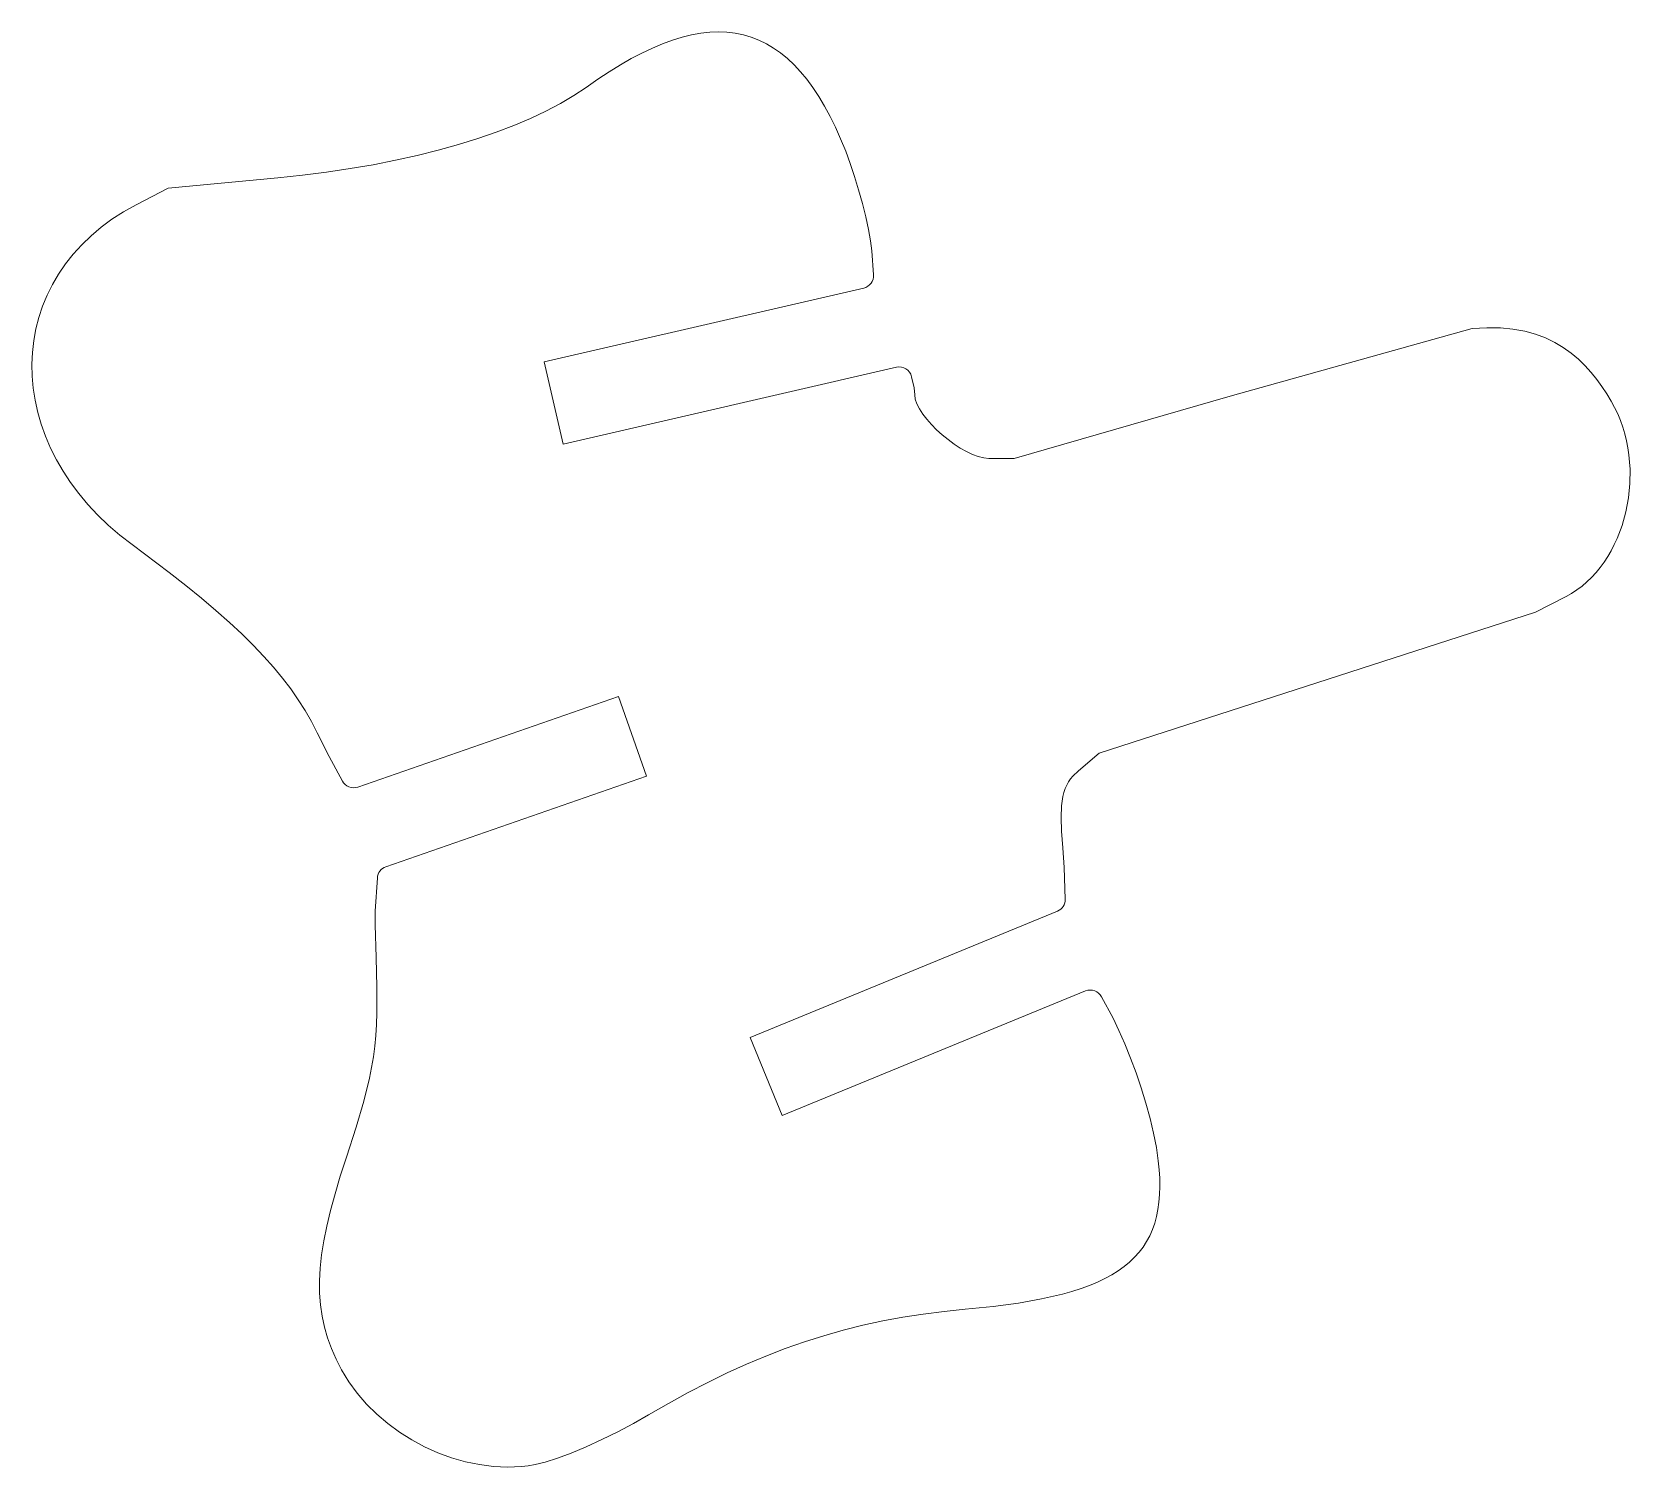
# Model space of a CAD drawing. Header units: millimetres. Extents: x -2345 to 260, y -1914 to 22.
# Drawn here: x -1709.4 to -1558.4, y -567.4 to -431.8 of the extents above; entities that cross this region are included whole.
import ezdxf

# ---------------------------------------------------------------- set-up
doc = ezdxf.new("R2010")
doc.units = ezdxf.units.MM
doc.header["$MEASUREMENT"] = 0
doc.layers.add('layer 1', color=7, linetype='Continuous')

msp = doc.modelspace()

# ---------------------------------------------------------------- linework, layer by layer
at = {"layer": 'layer 1', "lineweight": 9}
msp.add_open_spline([(-1558.9118, -469.7453), (-1558.9118, -469.7453), (-1559.1047, -469.1004), (-1559.1047, -469.1004), (-1559.1047, -469.1004), (-1559.1047, -469.1004), (-1559.3295, -468.4675), (-1559.3295, -468.4675), (-1559.3295, -468.4675), (-1559.3295, -468.4675), (-1559.5875, -467.8478), (-1559.5875, -467.8478), (-1559.5875, -467.8478), (-1559.5875, -467.8478), (-1559.8786, -467.2432), (-1559.8786, -467.2432), (-1559.8786, -467.2432), (-1559.8786, -467.2432), (-1560.2032, -466.6558), (-1560.2032, -466.6558), (-1560.2032, -466.6558), (-1560.2032, -466.6558), (-1560.6241, -465.9666), (-1560.6241, -465.9666), (-1560.6241, -465.9666), (-1560.6241, -465.9666), (-1561.0773, -465.279), (-1561.0773, -465.279), (-1561.0773, -465.279), (-1561.0773, -465.279), (-1561.5673, -464.5989), (-1561.5673, -464.5989), (-1561.5673, -464.5989), (-1561.5673, -464.5989), (-1562.0992, -463.9348), (-1562.0992, -463.9348), (-1562.0992, -463.9348), (-1562.0992, -463.9348), (-1562.6766, -463.2935), (-1562.6766, -463.2935), (-1562.6766, -463.2935), (-1562.6766, -463.2935), (-1563.3043, -462.6818), (-1563.3043, -462.6818), (-1563.3043, -462.6818), (-1563.3043, -462.6818), (-1563.9868, -462.1072), (-1563.9868, -462.1072), (-1563.9868, -462.1072), (-1563.9868, -462.1072), (-1564.7283, -461.5773), (-1564.7283, -461.5773), (-1564.7283, -461.5773), (-1564.7283, -461.5773), (-1565.5333, -461.0985), (-1565.5333, -461.0985), (-1565.5333, -461.0985), (-1565.5333, -461.0985), (-1566.4066, -460.6784), (-1566.4066, -460.6784), (-1566.4066, -460.6784), (-1566.4066, -460.6784), (-1567.3522, -460.3246), (-1567.3522, -460.3246), (-1567.3522, -460.3246), (-1567.3522, -460.3246), (-1568.3745, -460.0435), (-1568.3745, -460.0435), (-1568.3745, -460.0435), (-1568.3745, -460.0435), (-1569.4786, -459.8426), (-1569.4786, -459.8426), (-1569.4786, -459.8426), (-1569.4786, -459.8426), (-1570.6682, -459.7296), (-1570.6682, -459.7296), (-1570.6682, -459.7296), (-1570.6682, -459.7296), (-1571.948, -459.7113), (-1571.948, -459.7113), (-1571.948, -459.7113), (-1571.948, -459.7113), (-1573.3224, -459.7947), (-1573.3224, -459.7947), (-1573.3224, -459.7947), (-1573.3224, -459.7947), (-1596.2018, -466.1746), (-1596.2018, -466.1746), (-1596.2018, -466.1746), (-1596.2018, -466.1746), (-1616.5934, -472.0622), (-1616.5934, -472.0622), (-1616.5934, -472.0622), (-1616.5934, -472.0622), (-1618.9973, -472.0622), (-1618.9973, -472.0622), (-1618.9973, -472.0622), (-1618.9973, -472.0622), (-1619.4752, -472.0174), (-1619.4752, -472.0174), (-1619.4752, -472.0174), (-1619.4752, -472.0174), (-1619.9936, -471.8889), (-1619.9936, -471.8889), (-1619.9936, -471.8889), (-1619.9936, -471.8889), (-1620.5426, -471.6856), (-1620.5426, -471.6856), (-1620.5426, -471.6856), (-1620.5426, -471.6856), (-1621.1128, -471.4153), (-1621.1128, -471.4153), (-1621.1128, -471.4153), (-1621.1128, -471.4153), (-1621.6938, -471.0866), (-1621.6938, -471.0866), (-1621.6938, -471.0866), (-1621.6938, -471.0866), (-1622.2761, -470.7081), (-1622.2761, -470.7081), (-1622.2761, -470.7081), (-1622.2761, -470.7081), (-1622.8499, -470.2884), (-1622.8499, -470.2884), (-1622.8499, -470.2884), (-1622.8499, -470.2884), (-1623.4049, -469.836), (-1623.4049, -469.836), (-1623.4049, -469.836), (-1623.4049, -469.836), (-1623.9316, -469.3592), (-1623.9316, -469.3592), (-1623.9316, -469.3592), (-1623.9316, -469.3592), (-1624.42, -468.866), (-1624.42, -468.866), (-1624.42, -468.866), (-1624.42, -468.866), (-1624.86, -468.3657), (-1624.86, -468.3657), (-1624.86, -468.3657), (-1624.86, -468.3657), (-1625.2426, -467.8665), (-1625.2426, -467.8665), (-1625.2426, -467.8665), (-1625.2426, -467.8665), (-1625.5573, -467.3766), (-1625.5573, -467.3766), (-1625.5573, -467.3766), (-1625.5573, -467.3766), (-1625.794, -466.9046), (-1625.794, -466.9046), (-1625.794, -466.9046), (-1625.794, -466.9046), (-1625.9434, -466.4589), (-1625.9434, -466.4589), (-1625.9434, -466.4589), (-1625.9434, -466.4589), (-1625.9953, -466.0484), (-1625.9953, -466.0484), (-1625.9953, -466.0484), (-1625.9953, -466.0484), (-1626.0476, -465.3852), (-1626.0476, -465.3852), (-1626.0476, -465.3852), (-1626.0476, -465.3852), (-1626.2916, -464.3414), (-1626.2916, -464.3414), (-1626.2916, -464.3414), (-1626.4425, -463.6981), (-1627.0842, -463.2979), (-1627.7275, -463.4469), (-1627.7275, -463.4469), (-1627.7275, -463.4469), (-1659.2098, -470.7169), (-1659.2098, -470.7169), (-1659.2098, -470.7169), (-1659.2098, -470.7169), (-1661.0067, -462.9354), (-1661.0067, -462.9354), (-1661.0067, -462.9354), (-1661.0067, -462.9354), (-1630.8227, -455.9653), (-1630.8227, -455.9653), (-1630.8227, -455.9653), (-1630.246, -455.8315), (-1629.8531, -455.2984), (-1629.8974, -454.7082), (-1629.8974, -454.7082), (-1629.8974, -454.7082), (-1630.0672, -452.4433), (-1630.0672, -452.4433), (-1630.0672, -452.4433), (-1630.0672, -452.4433), (-1630.185, -451.5105), (-1630.185, -451.5105), (-1630.185, -451.5105), (-1630.185, -451.5105), (-1630.377, -450.4307), (-1630.377, -450.4307), (-1630.377, -450.4307), (-1630.377, -450.4307), (-1630.633, -449.2427), (-1630.633, -449.2427), (-1630.633, -449.2427), (-1630.633, -449.2427), (-1630.9433, -447.9853), (-1630.9433, -447.9853), (-1630.9433, -447.9853), (-1630.9433, -447.9853), (-1631.2975, -446.6967), (-1631.2975, -446.6967), (-1631.2975, -446.6967), (-1631.2975, -446.6967), (-1631.6856, -445.4161), (-1631.6856, -445.4161), (-1631.6856, -445.4161), (-1631.6856, -445.4161), (-1632.0977, -444.1814), (-1632.0977, -444.1814), (-1632.0977, -444.1814), (-1632.0977, -444.1814), (-1632.5238, -443.0317), (-1632.5238, -443.0317), (-1632.5238, -443.0317), (-1632.5238, -443.0317), (-1632.9989, -441.8717), (-1632.9989, -441.8717), (-1632.9989, -441.8717), (-1632.9989, -441.8717), (-1633.4901, -440.7752), (-1633.4901, -440.7752), (-1633.4901, -440.7752), (-1633.4901, -440.7752), (-1633.9972, -439.7418), (-1633.9972, -439.7418), (-1633.9972, -439.7418), (-1633.9972, -439.7418), (-1634.5211, -438.7718), (-1634.5211, -438.7718), (-1634.5211, -438.7718), (-1634.5211, -438.7718), (-1635.061, -437.865), (-1635.061, -437.865), (-1635.061, -437.865), (-1635.061, -437.865), (-1635.6181, -437.0216), (-1635.6181, -437.0216), (-1635.6181, -437.0216), (-1635.6181, -437.0216), (-1636.1927, -436.2409), (-1636.1927, -436.2409), (-1636.1927, -436.2409), (-1636.1927, -436.2409), (-1636.7845, -435.5234), (-1636.7845, -435.5234), (-1636.7845, -435.5234), (-1636.7845, -435.5234), (-1637.3942, -434.8685), (-1637.3942, -434.8685), (-1637.3942, -434.8685), (-1637.3942, -434.8685), (-1638.0224, -434.2767), (-1638.0224, -434.2767), (-1638.0224, -434.2767), (-1638.0224, -434.2767), (-1638.6685, -433.7476), (-1638.6685, -433.7476), (-1638.6685, -433.7476), (-1638.6685, -433.7476), (-1639.3337, -433.2808), (-1639.3337, -433.2808), (-1639.3337, -433.2808), (-1639.3337, -433.2808), (-1640.0182, -432.8771), (-1640.0182, -432.8771), (-1640.0182, -432.8771), (-1640.0182, -432.8771), (-1640.7218, -432.5357), (-1640.7218, -432.5357), (-1640.7218, -432.5357), (-1640.7218, -432.5357), (-1641.4449, -432.2569), (-1641.4449, -432.2569), (-1641.4449, -432.2569), (-1641.4449, -432.2569), (-1642.1881, -432.0405), (-1642.1881, -432.0405), (-1642.1881, -432.0405), (-1642.1881, -432.0405), (-1642.9516, -431.886), (-1642.9516, -431.886), (-1642.9516, -431.886), (-1642.9516, -431.886), (-1643.7358, -431.7941), (-1643.7358, -431.7941), (-1643.7358, -431.7941), (-1643.7358, -431.7941), (-1644.5408, -431.7642), (-1644.5408, -431.7642), (-1644.5408, -431.7642), (-1644.5408, -431.7642), (-1645.367, -431.7965), (-1645.367, -431.7965), (-1645.367, -431.7965), (-1645.367, -431.7965), (-1646.2148, -431.8908), (-1646.2148, -431.8908), (-1646.2148, -431.8908), (-1646.2148, -431.8908), (-1647.0841, -432.0469), (-1647.0841, -432.0469), (-1647.0841, -432.0469), (-1647.0841, -432.0469), (-1647.9758, -432.2649), (-1647.9758, -432.2649), (-1647.9758, -432.2649), (-1647.9758, -432.2649), (-1648.8898, -432.5448), (-1648.8898, -432.5448), (-1648.8898, -432.5448), (-1648.8898, -432.5448), (-1649.8266, -432.8863), (-1649.8266, -432.8863), (-1649.8266, -432.8863), (-1649.8266, -432.8863), (-1650.7862, -433.2892), (-1650.7862, -433.2892), (-1650.7862, -433.2892), (-1650.7862, -433.2892), (-1651.7693, -433.754), (-1651.7693, -433.754), (-1651.7693, -433.754), (-1651.7693, -433.754), (-1652.776, -434.2803), (-1652.776, -434.2803), (-1652.776, -434.2803), (-1652.776, -434.2803), (-1653.8062, -434.8677), (-1653.8062, -434.8677), (-1653.8062, -434.8677), (-1653.8062, -434.8677), (-1654.8612, -435.5166), (-1654.8612, -435.5166), (-1654.8612, -435.5166), (-1654.8612, -435.5166), (-1655.9406, -436.227), (-1655.9406, -436.227), (-1655.9406, -436.227), (-1655.9406, -436.227), (-1657.0447, -436.998), (-1657.0447, -436.998), (-1657.0447, -436.998), (-1657.0447, -436.998), (-1658.2015, -437.7759), (-1658.2015, -437.7759), (-1658.2015, -437.7759), (-1658.2015, -437.7759), (-1659.4686, -438.5274), (-1659.4686, -438.5274), (-1659.4686, -438.5274), (-1659.4686, -438.5274), (-1660.8402, -439.2514), (-1660.8402, -439.2514), (-1660.8402, -439.2514), (-1660.8402, -439.2514), (-1662.3121, -439.9466), (-1662.3121, -439.9466), (-1662.3121, -439.9466), (-1662.3121, -439.9466), (-1663.8802, -440.6111), (-1663.8802, -440.6111), (-1663.8802, -440.6111), (-1663.8802, -440.6111), (-1665.5398, -441.2444), (-1665.5398, -441.2444), (-1665.5398, -441.2444), (-1665.5398, -441.2444), (-1667.2864, -441.8446), (-1667.2864, -441.8446), (-1667.2864, -441.8446), (-1667.2864, -441.8446), (-1669.1149, -442.4104), (-1669.1149, -442.4104), (-1669.1149, -442.4104), (-1669.1149, -442.4104), (-1671.0212, -442.9407), (-1671.0212, -442.9407), (-1671.0212, -442.9407), (-1671.0212, -442.9407), (-1673.001, -443.4339), (-1673.001, -443.4339), (-1673.001, -443.4339), (-1673.001, -443.4339), (-1675.0492, -443.8891), (-1675.0492, -443.8891), (-1675.0492, -443.8891), (-1675.0492, -443.8891), (-1677.1615, -444.3044), (-1677.1615, -444.3044), (-1677.1615, -444.3044), (-1677.1615, -444.3044), (-1679.333, -444.6789), (-1679.333, -444.6789), (-1679.333, -444.6789), (-1679.333, -444.6789), (-1681.56, -445.0108), (-1681.56, -445.0108), (-1681.56, -445.0108), (-1681.56, -445.0108), (-1683.8373, -445.2995), (-1683.8373, -445.2995), (-1683.8373, -445.2995), (-1683.8373, -445.2995), (-1686.1602, -445.543), (-1686.1602, -445.543), (-1686.1602, -445.543), (-1686.1602, -445.543), (-1696.5257, -446.5182), (-1696.5257, -446.5182), (-1696.5257, -446.5182), (-1696.5257, -446.5182), (-1699.5597, -448.0963), (-1699.5597, -448.0963), (-1699.5597, -448.0963), (-1699.5597, -448.0963), (-1700.7373, -448.7548), (-1700.7373, -448.7548), (-1700.7373, -448.7548), (-1700.7373, -448.7548), (-1701.8398, -449.4648), (-1701.8398, -449.4648), (-1701.8398, -449.4648), (-1701.8398, -449.4648), (-1702.8677, -450.2231), (-1702.8677, -450.2231), (-1702.8677, -450.2231), (-1702.8677, -450.2231), (-1703.8204, -451.0269), (-1703.8204, -451.0269), (-1703.8204, -451.0269), (-1703.8204, -451.0269), (-1704.6981, -451.8734), (-1704.6981, -451.8734), (-1704.6981, -451.8734), (-1704.6981, -451.8734), (-1705.5012, -452.7599), (-1705.5012, -452.7599), (-1705.5012, -452.7599), (-1705.5012, -452.7599), (-1706.2291, -453.6832), (-1706.2291, -453.6832), (-1706.2291, -453.6832), (-1706.2291, -453.6832), (-1706.882, -454.6403), (-1706.882, -454.6403), (-1706.882, -454.6403), (-1706.882, -454.6403), (-1707.4598, -455.6282), (-1707.4598, -455.6282), (-1707.4598, -455.6282), (-1707.4598, -455.6282), (-1707.9626, -456.6445), (-1707.9626, -456.6445), (-1707.9626, -456.6445), (-1707.9626, -456.6445), (-1708.3898, -457.6855), (-1708.3898, -457.6855), (-1708.3898, -457.6855), (-1708.3898, -457.6855), (-1708.7424, -458.7493), (-1708.7424, -458.7493), (-1708.7424, -458.7493), (-1708.7424, -458.7493), (-1709.0196, -459.8319), (-1709.0196, -459.8319), (-1709.0196, -459.8319), (-1709.0196, -459.8319), (-1709.2212, -460.9312), (-1709.2212, -460.9312), (-1709.2212, -460.9312), (-1709.2212, -460.9312), (-1709.3478, -462.0437), (-1709.3478, -462.0437), (-1709.3478, -462.0437), (-1709.3478, -462.0437), (-1709.3993, -463.167), (-1709.3993, -463.167), (-1709.3993, -463.167), (-1709.3993, -463.167), (-1709.3749, -464.2978), (-1709.3749, -464.2978), (-1709.3749, -464.2978), (-1709.3749, -464.2978), (-1709.2755, -465.4335), (-1709.2755, -465.4335), (-1709.2755, -465.4335), (-1709.2755, -465.4335), (-1709.1006, -466.5711), (-1709.1006, -466.5711), (-1709.1006, -466.5711), (-1709.1006, -466.5711), (-1708.8502, -467.7076), (-1708.8502, -467.7076), (-1708.8502, -467.7076), (-1708.8502, -467.7076), (-1708.5244, -468.8397), (-1708.5244, -468.8397), (-1708.5244, -468.8397), (-1708.5244, -468.8397), (-1708.1227, -469.9654), (-1708.1227, -469.9654), (-1708.1227, -469.9654), (-1708.1227, -469.9654), (-1707.6459, -471.081), (-1707.6459, -471.081), (-1707.6459, -471.081), (-1707.6459, -471.081), (-1707.0932, -472.1836), (-1707.0932, -472.1836), (-1707.0932, -472.1836), (-1707.0932, -472.1836), (-1706.4651, -473.2709), (-1706.4651, -473.2709), (-1706.4651, -473.2709), (-1706.4651, -473.2709), (-1705.7611, -474.3395), (-1705.7611, -474.3395), (-1705.7611, -474.3395), (-1705.7611, -474.3395), (-1704.9812, -475.3865), (-1704.9812, -475.3865), (-1704.9812, -475.3865), (-1704.9812, -475.3865), (-1704.1259, -476.4092), (-1704.1259, -476.4092), (-1704.1259, -476.4092), (-1704.1259, -476.4092), (-1703.1947, -477.4043), (-1703.1947, -477.4043), (-1703.1947, -477.4043), (-1703.1947, -477.4043), (-1702.188, -478.3694), (-1702.188, -478.3694), (-1702.188, -478.3694), (-1702.188, -478.3694), (-1701.1051, -479.301), (-1701.1051, -479.301), (-1701.1051, -479.301), (-1701.1051, -479.301), (-1699.9462, -480.1967), (-1699.9462, -480.1967), (-1699.9462, -480.1967), (-1699.9462, -480.1967), (-1696.4382, -482.8318), (-1696.4382, -482.8318), (-1696.4382, -482.8318), (-1696.4382, -482.8318), (-1694.8573, -484.0729), (-1694.8573, -484.0729), (-1694.8573, -484.0729), (-1694.8573, -484.0729), (-1693.3854, -485.27), (-1693.3854, -485.27), (-1693.3854, -485.27), (-1693.3854, -485.27), (-1692.0178, -486.4276), (-1692.0178, -486.4276), (-1692.0178, -486.4276), (-1692.0178, -486.4276), (-1690.7491, -487.5509), (-1690.7491, -487.5509), (-1690.7491, -487.5509), (-1690.7491, -487.5509), (-1689.5752, -488.6447), (-1689.5752, -488.6447), (-1689.5752, -488.6447), (-1689.5752, -488.6447), (-1688.4906, -489.714), (-1688.4906, -489.714), (-1688.4906, -489.714), (-1688.4906, -489.714), (-1687.4907, -490.7638), (-1687.4907, -490.7638), (-1687.4907, -490.7638), (-1687.4907, -490.7638), (-1686.5711, -491.7989), (-1686.5711, -491.7989), (-1686.5711, -491.7989), (-1686.5711, -491.7989), (-1685.7261, -492.8243), (-1685.7261, -492.8243), (-1685.7261, -492.8243), (-1685.7261, -492.8243), (-1684.9514, -493.845), (-1684.9514, -493.845), (-1684.9514, -493.845), (-1684.9514, -493.845), (-1684.2423, -494.8656), (-1684.2423, -494.8656), (-1684.2423, -494.8656), (-1684.2423, -494.8656), (-1683.5938, -495.8915), (-1683.5938, -495.8915), (-1683.5938, -495.8915), (-1683.5938, -495.8915), (-1683.0008, -496.9269), (-1683.0008, -496.9269), (-1683.0008, -496.9269), (-1683.0008, -496.9269), (-1682.4585, -497.9775), (-1682.4585, -497.9775), (-1682.4585, -497.9775), (-1682.4585, -497.9775), (-1681.3268, -500.2221), (-1681.3268, -500.2221), (-1681.3268, -500.2221), (-1681.3268, -500.2221), (-1680.073, -502.5493), (-1680.073, -502.5493), (-1680.073, -502.5493), (-1679.7935, -503.0672), (-1679.1805, -503.3064), (-1678.6246, -503.1128), (-1678.6246, -503.1128), (-1678.6246, -503.1128), (-1653.9767, -494.5438), (-1653.9767, -494.5438), (-1653.9767, -494.5438), (-1653.9767, -494.5438), (-1651.354, -502.0869), (-1651.354, -502.0869), (-1651.354, -502.0869), (-1651.354, -502.0869), (-1675.968, -510.6443), (-1675.968, -510.6443), (-1675.968, -510.6443), (-1676.424, -510.8032), (-1676.7403, -511.2193), (-1676.7702, -511.7009), (-1676.7702, -511.7009), (-1676.7702, -511.7009), (-1676.9675, -514.8531), (-1676.9675, -514.8531), (-1676.9675, -514.8531), (-1676.9675, -514.8531), (-1676.9767, -516.1217), (-1676.9767, -516.1217), (-1676.9767, -516.1217), (-1676.9767, -516.1217), (-1676.8836, -519.2209), (-1676.8836, -519.2209), (-1676.8836, -519.2209), (-1676.8836, -519.2209), (-1676.803, -522.0333), (-1676.803, -522.0333), (-1676.803, -522.0333), (-1676.803, -522.0333), (-1676.8058, -524.4455), (-1676.8058, -524.4455), (-1676.8058, -524.4455), (-1676.8058, -524.4455), (-1676.8445, -525.5441), (-1676.8445, -525.5441), (-1676.8445, -525.5441), (-1676.8445, -525.5441), (-1676.9116, -526.5931), (-1676.9116, -526.5931), (-1676.9116, -526.5931), (-1676.9116, -526.5931), (-1677.0094, -527.6097), (-1677.0094, -527.6097), (-1677.0094, -527.6097), (-1677.0094, -527.6097), (-1677.1408, -528.6112), (-1677.1408, -528.6112), (-1677.1408, -528.6112), (-1677.1408, -528.6112), (-1677.3081, -529.6139), (-1677.3081, -529.6139), (-1677.3081, -529.6139), (-1677.3081, -529.6139), (-1677.5137, -530.635), (-1677.5137, -530.635), (-1677.5137, -530.635), (-1677.5137, -530.635), (-1678.0504, -532.8001), (-1678.0504, -532.8001), (-1678.0504, -532.8001), (-1678.0504, -532.8001), (-1678.7712, -535.2419), (-1678.7712, -535.2419), (-1678.7712, -535.2419), (-1678.7712, -535.2419), (-1679.6956, -538.095), (-1679.6956, -538.095), (-1679.6956, -538.095), (-1679.6956, -538.095), (-1680.2682, -539.87), (-1680.2682, -539.87), (-1680.2682, -539.87), (-1680.2682, -539.87), (-1680.7674, -541.5403), (-1680.7674, -541.5403), (-1680.7674, -541.5403), (-1680.7674, -541.5403), (-1681.1935, -543.1129), (-1681.1935, -543.1129), (-1681.1935, -543.1129), (-1681.1935, -543.1129), (-1681.5469, -544.5963), (-1681.5469, -544.5963), (-1681.5469, -544.5963), (-1681.5469, -544.5963), (-1681.8272, -545.9975), (-1681.8272, -545.9975), (-1681.8272, -545.9975), (-1681.8272, -545.9975), (-1682.0348, -547.3241), (-1682.0348, -547.3241), (-1682.0348, -547.3241), (-1682.0348, -547.3241), (-1682.1706, -548.5839), (-1682.1706, -548.5839), (-1682.1706, -548.5839), (-1682.1706, -548.5839), (-1682.2337, -549.7847), (-1682.2337, -549.7847), (-1682.2337, -549.7847), (-1682.2337, -549.7847), (-1682.2249, -550.9335), (-1682.2249, -550.9335), (-1682.2249, -550.9335), (-1682.2249, -550.9335), (-1682.1442, -552.0384), (-1682.1442, -552.0384), (-1682.1442, -552.0384), (-1682.1442, -552.0384), (-1681.9917, -553.107), (-1681.9917, -553.107), (-1681.9917, -553.107), (-1681.9917, -553.107), (-1681.7677, -554.1468), (-1681.7677, -554.1468), (-1681.7677, -554.1468), (-1681.7677, -554.1468), (-1681.4726, -555.1651), (-1681.4726, -555.1651), (-1681.4726, -555.1651), (-1681.4726, -555.1651), (-1681.106, -556.1702), (-1681.106, -556.1702), (-1681.106, -556.1702), (-1681.106, -556.1702), (-1680.6684, -557.1689), (-1680.6684, -557.1689), (-1680.6684, -557.1689), (-1680.6684, -557.1689), (-1680.1604, -558.1692), (-1680.1604, -558.1692), (-1680.1604, -558.1692), (-1680.1604, -558.1692), (-1679.4724, -559.3124), (-1679.4724, -559.3124), (-1679.4724, -559.3124), (-1679.4724, -559.3124), (-1678.6829, -560.3978), (-1678.6829, -560.3978), (-1678.6829, -560.3978), (-1678.6829, -560.3978), (-1677.8005, -561.4216), (-1677.8005, -561.4216), (-1677.8005, -561.4216), (-1677.8005, -561.4216), (-1676.8333, -562.3796), (-1676.8333, -562.3796), (-1676.8333, -562.3796), (-1676.8333, -562.3796), (-1675.7915, -563.2669), (-1675.7915, -563.2669), (-1675.7915, -563.2669), (-1675.7915, -563.2669), (-1674.6826, -564.0791), (-1674.6826, -564.0791), (-1674.6826, -564.0791), (-1674.6826, -564.0791), (-1673.5162, -564.8126), (-1673.5162, -564.8126), (-1673.5162, -564.8126), (-1673.5162, -564.8126), (-1672.3006, -565.4627), (-1672.3006, -565.4627), (-1672.3006, -565.4627), (-1672.3006, -565.4627), (-1671.0448, -566.0249), (-1671.0448, -566.0249), (-1671.0448, -566.0249), (-1671.0448, -566.0249), (-1669.7578, -566.4953), (-1669.7578, -566.4953), (-1669.7578, -566.4953), (-1669.7578, -566.4953), (-1668.4484, -566.8691), (-1668.4484, -566.8691), (-1668.4484, -566.8691), (-1668.4484, -566.8691), (-1667.1255, -567.1422), (-1667.1255, -567.1422), (-1667.1255, -567.1422), (-1667.1255, -567.1422), (-1665.7973, -567.3104), (-1665.7973, -567.3104), (-1665.7973, -567.3104), (-1665.7973, -567.3104), (-1664.4732, -567.3691), (-1664.4732, -567.3691), (-1664.4732, -567.3691), (-1664.4732, -567.3691), (-1663.1618, -567.3143), (-1663.1618, -567.3143), (-1663.1618, -567.3143), (-1663.1618, -567.3143), (-1662.5138, -567.2429), (-1662.5138, -567.2429), (-1662.5138, -567.2429), (-1662.5138, -567.2429), (-1661.8721, -567.1414), (-1661.8721, -567.1414), (-1661.8721, -567.1414), (-1661.8721, -567.1414), (-1660.9149, -566.9106), (-1660.9149, -566.9106), (-1660.9149, -566.9106), (-1660.9149, -566.9106), (-1659.7601, -566.5393), (-1659.7601, -566.5393), (-1659.7601, -566.5393), (-1659.7601, -566.5393), (-1658.4519, -566.0469), (-1658.4519, -566.0469), (-1658.4519, -566.0469), (-1658.4519, -566.0469), (-1657.0343, -565.4527), (-1657.0343, -565.4527), (-1657.0343, -565.4527), (-1657.0343, -565.4527), (-1655.5512, -564.7759), (-1655.5512, -564.7759), (-1655.5512, -564.7759), (-1655.5512, -564.7759), (-1654.047, -564.0359), (-1654.047, -564.0359), (-1654.047, -564.0359), (-1654.047, -564.0359), (-1652.5647, -563.2521), (-1652.5647, -563.2521), (-1652.5647, -563.2521), (-1652.5647, -563.2521), (-1651.1496, -562.4431), (-1651.1496, -562.4431), (-1651.1496, -562.4431), (-1651.1496, -562.4431), (-1649.2652, -561.3489), (-1649.2652, -561.3489), (-1649.2652, -561.3489), (-1649.2652, -561.3489), (-1647.4008, -560.3231), (-1647.4008, -560.3231), (-1647.4008, -560.3231), (-1647.4008, -560.3231), (-1645.5527, -559.3651), (-1645.5527, -559.3651), (-1645.5527, -559.3651), (-1645.5527, -559.3651), (-1643.7174, -558.4734), (-1643.7174, -558.4734), (-1643.7174, -558.4734), (-1643.7174, -558.4734), (-1641.8902, -557.6465), (-1641.8902, -557.6465), (-1641.8902, -557.6465), (-1641.8902, -557.6465), (-1640.0681, -556.8834), (-1640.0681, -556.8834), (-1640.0681, -556.8834), (-1640.0681, -556.8834), (-1638.2464, -556.1822), (-1638.2464, -556.1822), (-1638.2464, -556.1822), (-1638.2464, -556.1822), (-1636.4215, -555.5424), (-1636.4215, -555.5424), (-1636.4215, -555.5424), (-1636.4215, -555.5424), (-1634.5894, -554.9626), (-1634.5894, -554.9626), (-1634.5894, -554.9626), (-1634.5894, -554.9626), (-1632.7466, -554.4411), (-1632.7466, -554.4411), (-1632.7466, -554.4411), (-1632.7466, -554.4411), (-1630.8889, -553.9767), (-1630.8889, -553.9767), (-1630.8889, -553.9767), (-1630.8889, -553.9767), (-1629.0126, -553.5678), (-1629.0126, -553.5678), (-1629.0126, -553.5678), (-1629.0126, -553.5678), (-1627.1134, -553.214), (-1627.1134, -553.214), (-1627.1134, -553.214), (-1627.1134, -553.214), (-1625.1875, -552.9133), (-1625.1875, -552.9133), (-1625.1875, -552.9133), (-1625.1875, -552.9133), (-1623.2312, -552.6646), (-1623.2312, -552.6646), (-1623.2312, -552.6646), (-1623.2312, -552.6646), (-1621.241, -552.4665), (-1621.241, -552.4665), (-1621.241, -552.4665), (-1621.241, -552.4665), (-1618.6051, -552.2013), (-1618.6051, -552.2013), (-1618.6051, -552.2013), (-1618.6051, -552.2013), (-1616.1984, -551.8771), (-1616.1984, -551.8771), (-1616.1984, -551.8771), (-1616.1984, -551.8771), (-1614.0146, -551.4894), (-1614.0146, -551.4894), (-1614.0146, -551.4894), (-1614.0146, -551.4894), (-1612.0467, -551.0333), (-1612.0467, -551.0333), (-1612.0467, -551.0333), (-1612.0467, -551.0333), (-1611.1419, -550.7778), (-1611.1419, -550.7778), (-1611.1419, -550.7778), (-1611.1419, -550.7778), (-1610.2889, -550.5034), (-1610.2889, -550.5034), (-1610.2889, -550.5034), (-1610.2889, -550.5034), (-1609.4867, -550.2091), (-1609.4867, -550.2091), (-1609.4867, -550.2091), (-1609.4867, -550.2091), (-1608.7348, -549.8949), (-1608.7348, -549.8949), (-1608.7348, -549.8949), (-1608.7348, -549.8949), (-1608.032, -549.5599), (-1608.032, -549.5599), (-1608.032, -549.5599), (-1608.032, -549.5599), (-1607.3775, -549.2033), (-1607.3775, -549.2033), (-1607.3775, -549.2033), (-1607.3775, -549.2033), (-1606.7709, -548.8247), (-1606.7709, -548.8247), (-1606.7709, -548.8247), (-1606.7709, -548.8247), (-1606.2111, -548.4234), (-1606.2111, -548.4234), (-1606.2111, -548.4234), (-1606.2111, -548.4234), (-1605.6976, -547.9989), (-1605.6976, -547.9989), (-1605.6976, -547.9989), (-1605.6976, -547.9989), (-1605.2296, -547.5505), (-1605.2296, -547.5505), (-1605.2296, -547.5505), (-1605.2296, -547.5505), (-1604.8059, -547.0777), (-1604.8059, -547.0777), (-1604.8059, -547.0777), (-1604.8059, -547.0777), (-1604.4257, -546.5797), (-1604.4257, -546.5797), (-1604.4257, -546.5797), (-1604.4257, -546.5797), (-1604.0887, -546.0558), (-1604.0887, -546.0558), (-1604.0887, -546.0558), (-1604.0887, -546.0558), (-1603.794, -545.506), (-1603.794, -545.506), (-1603.794, -545.506), (-1603.794, -545.506), (-1603.5404, -544.929), (-1603.5404, -544.929), (-1603.5404, -544.929), (-1603.5404, -544.929), (-1603.3276, -544.3244), (-1603.3276, -544.3244), (-1603.3276, -544.3244), (-1603.3276, -544.3244), (-1603.1543, -543.6919), (-1603.1543, -543.6919), (-1603.1543, -543.6919), (-1603.1543, -543.6919), (-1603.0201, -543.0302), (-1603.0201, -543.0302), (-1603.0201, -543.0302), (-1603.0201, -543.0302), (-1602.9239, -542.3394), (-1602.9239, -542.3394), (-1602.9239, -542.3394), (-1602.9239, -542.3394), (-1602.8652, -541.6186), (-1602.8652, -541.6186), (-1602.8652, -541.6186), (-1602.8652, -541.6186), (-1602.8432, -540.8671), (-1602.8432, -540.8671), (-1602.8432, -540.8671), (-1602.8432, -540.8671), (-1602.8568, -540.0844), (-1602.8568, -540.0844), (-1602.8568, -540.0844), (-1602.8568, -540.0844), (-1602.9055, -539.2698), (-1602.9055, -539.2698), (-1602.9055, -539.2698), (-1602.9055, -539.2698), (-1602.9886, -538.4229), (-1602.9886, -538.4229), (-1602.9886, -538.4229), (-1602.9886, -538.4229), (-1603.1719, -537.1594), (-1603.1719, -537.1594), (-1603.1719, -537.1594), (-1603.1719, -537.1594), (-1603.4346, -535.8181), (-1603.4346, -535.8181), (-1603.4346, -535.8181), (-1603.4346, -535.8181), (-1603.7677, -534.4209), (-1603.7677, -534.4209), (-1603.7677, -534.4209), (-1603.7677, -534.4209), (-1604.1614, -532.9901), (-1604.1614, -532.9901), (-1604.1614, -532.9901), (-1604.1614, -532.9901), (-1604.6062, -531.5482), (-1604.6062, -531.5482), (-1604.6062, -531.5482), (-1604.6062, -531.5482), (-1605.0926, -530.1175), (-1605.0926, -530.1175), (-1605.0926, -530.1175), (-1605.0926, -530.1175), (-1605.6117, -528.7206), (-1605.6117, -528.7206), (-1605.6117, -528.7206), (-1605.6117, -528.7206), (-1606.1536, -527.3797), (-1606.1536, -527.3797), (-1606.1536, -527.3797), (-1606.1536, -527.3797), (-1606.7086, -526.1171), (-1606.7086, -526.1171), (-1606.7086, -526.1171), (-1606.7086, -526.1171), (-1607.2681, -524.9555), (-1607.2681, -524.9555), (-1607.2681, -524.9555), (-1607.2681, -524.9555), (-1608.349, -522.9285), (-1608.349, -522.9285), (-1608.349, -522.9285), (-1608.6389, -522.3859), (-1609.2918, -522.1503), (-1609.8613, -522.3843), (-1609.8613, -522.3843), (-1609.8613, -522.3843), (-1638.5151, -534.1534), (-1638.5151, -534.1534), (-1638.5151, -534.1534), (-1638.5151, -534.1534), (-1641.5495, -526.766), (-1641.5495, -526.766), (-1641.5495, -526.766), (-1641.5495, -526.766), (-1612.5215, -514.8431), (-1612.5215, -514.8431), (-1612.5215, -514.8431), (-1612.0599, -514.6535), (-1611.7644, -514.1982), (-1611.7792, -513.6995), (-1611.7792, -513.6995), (-1611.7792, -513.6995), (-1611.8674, -510.7286), (-1611.8674, -510.7286), (-1611.8674, -510.7286), (-1611.8674, -510.7286), (-1612.0112, -508.8633), (-1612.0112, -508.8633), (-1612.0112, -508.8633), (-1612.0112, -508.8633), (-1612.1206, -507.2944), (-1612.1206, -507.2944), (-1612.1206, -507.2944), (-1612.1206, -507.2944), (-1612.1609, -505.9871), (-1612.1609, -505.9871), (-1612.1609, -505.9871), (-1612.1609, -505.9871), (-1612.1238, -504.9041), (-1612.1238, -504.9041), (-1612.1238, -504.9041), (-1612.1238, -504.9041), (-1612.0024, -504.0088), (-1612.0024, -504.0088), (-1612.0024, -504.0088), (-1612.0024, -504.0088), (-1611.9074, -503.6203), (-1611.9074, -503.6203), (-1611.9074, -503.6203), (-1611.9074, -503.6203), (-1611.7888, -503.2653), (-1611.7888, -503.2653), (-1611.7888, -503.2653), (-1611.7888, -503.2653), (-1611.645, -502.9387), (-1611.645, -502.9387), (-1611.645, -502.9387), (-1611.645, -502.9387), (-1611.4757, -502.636), (-1611.4757, -502.636), (-1611.4757, -502.636), (-1611.4757, -502.636), (-1611.2792, -502.3533), (-1611.2792, -502.3533), (-1611.2792, -502.3533), (-1611.2792, -502.3533), (-1611.0552, -502.0849), (-1611.0552, -502.0849), (-1611.0552, -502.0849), (-1611.0552, -502.0849), (-1610.5205, -501.5754), (-1610.5205, -501.5754), (-1610.5205, -501.5754), (-1610.5205, -501.5754), (-1608.5627, -499.9242), (-1608.5627, -499.9242), (-1608.5627, -499.9242), (-1608.5627, -499.9242), (-1567.3578, -486.581), (-1567.3578, -486.581), (-1567.3578, -486.581), (-1567.3578, -486.581), (-1564.4703, -485.1147), (-1564.4703, -485.1147), (-1564.4703, -485.1147), (-1564.4703, -485.1147), (-1563.9424, -484.8224), (-1563.9424, -484.8224), (-1563.9424, -484.8224), (-1563.9424, -484.8224), (-1563.4357, -484.4941), (-1563.4357, -484.4941), (-1563.4357, -484.4941), (-1563.4357, -484.4941), (-1562.9505, -484.1316), (-1562.9505, -484.1316), (-1562.9505, -484.1316), (-1562.9505, -484.1316), (-1562.4881, -483.7366), (-1562.4881, -483.7366), (-1562.4881, -483.7366), (-1562.4881, -483.7366), (-1562.0481, -483.311), (-1562.0481, -483.311), (-1562.0481, -483.311), (-1562.0481, -483.311), (-1561.6308, -482.8561), (-1561.6308, -482.8561), (-1561.6308, -482.8561), (-1561.6308, -482.8561), (-1561.2371, -482.3746), (-1561.2371, -482.3746), (-1561.2371, -482.3746), (-1561.2371, -482.3746), (-1560.8673, -481.867), (-1560.8673, -481.867), (-1560.8673, -481.867), (-1560.8673, -481.867), (-1560.5219, -481.3359), (-1560.5219, -481.3359), (-1560.5219, -481.3359), (-1560.5219, -481.3359), (-1560.2008, -480.7833), (-1560.2008, -480.7833), (-1560.2008, -480.7833), (-1560.2008, -480.7833), (-1559.9049, -480.2103), (-1559.9049, -480.2103), (-1559.9049, -480.2103), (-1559.9049, -480.2103), (-1559.6346, -479.6185), (-1559.6346, -479.6185), (-1559.6346, -479.6185), (-1559.6346, -479.6185), (-1559.1718, -478.3878), (-1559.1718, -478.3878), (-1559.1718, -478.3878), (-1559.1718, -478.3878), (-1558.8156, -477.1048), (-1558.8156, -477.1048), (-1558.8156, -477.1048), (-1558.8156, -477.1048), (-1558.5696, -475.7834), (-1558.5696, -475.7834), (-1558.5696, -475.7834), (-1558.5696, -475.7834), (-1558.437, -474.4381), (-1558.437, -474.4381), (-1558.437, -474.4381), (-1558.437, -474.4381), (-1558.4211, -473.0832), (-1558.4211, -473.0832), (-1558.4211, -473.0832), (-1558.4211, -473.0832), (-1558.4574, -472.4064), (-1558.4574, -472.4064), (-1558.4574, -472.4064), (-1558.4574, -472.4064), (-1558.5245, -471.7323), (-1558.5245, -471.7323), (-1558.5245, -471.7323), (-1558.5245, -471.7323), (-1558.6223, -471.0631), (-1558.6223, -471.0631), (-1558.6223, -471.0631), (-1558.6223, -471.0631), (-1558.7513, -470.4002), (-1558.7513, -470.4002), (-1558.7513, -470.4002), (-1558.7513, -470.4002), (-1558.9118, -469.7453), (-1558.9118, -469.7453)], degree=3, knots=[0, 0, 0, 0, 0.00318471, 0.00318471, 0.00318471, 0.00318471, 0.00636943, 0.00636943, 0.00636943, 0.00636943, 0.00955414, 0.00955414, 0.00955414, 0.00955414, 0.01273885, 0.01273885, 0.01273885, 0.01273885, 0.01592357, 0.01592357, 0.01592357, 0.01592357, 0.01910828, 0.01910828, 0.01910828, 0.01910828, 0.02229299, 0.02229299, 0.02229299, 0.02229299, 0.02547771, 0.02547771, 0.02547771, 0.02547771, 0.02866242, 0.02866242, 0.02866242, 0.02866242, 0.03184713, 0.03184713, 0.03184713, 0.03184713, 0.03503185, 0.03503185, 0.03503185, 0.03503185, 0.03821656, 0.03821656, 0.03821656, 0.03821656, 0.04140127, 0.04140127, 0.04140127, 0.04140127, 0.04458599, 0.04458599, 0.04458599, 0.04458599, 0.0477707, 0.0477707, 0.0477707, 0.0477707, 0.05095541, 0.05095541, 0.05095541, 0.05095541, 0.05414013, 0.05414013, 0.05414013, 0.05414013, 0.05732484, 0.05732484, 0.05732484, 0.05732484, 0.06050955, 0.06050955, 0.06050955, 0.06050955, 0.06369427, 0.06369427, 0.06369427, 0.06369427, 0.06687898, 0.06687898, 0.06687898, 0.06687898, 0.07006369, 0.07006369, 0.07006369, 0.07006369, 0.07324841, 0.07324841, 0.07324841, 0.07324841, 0.07643312, 0.07643312, 0.07643312, 0.07643312, 0.07961783, 0.07961783, 0.07961783, 0.07961783, 0.08280255, 0.08280255, 0.08280255, 0.08280255, 0.08598726, 0.08598726, 0.08598726, 0.08598726, 0.08917197, 0.08917197, 0.08917197, 0.08917197, 0.09235669, 0.09235669, 0.09235669, 0.09235669, 0.0955414, 0.0955414, 0.0955414, 0.0955414, 0.09872611, 0.09872611, 0.09872611, 0.09872611, 0.10191083, 0.10191083, 0.10191083, 0.10191083, 0.10509554, 0.10509554, 0.10509554, 0.10509554, 0.10828025, 0.10828025, 0.10828025, 0.10828025, 0.11146497, 0.11146497, 0.11146497, 0.11146497, 0.11464968, 0.11464968, 0.11464968, 0.11464968, 0.11783439, 0.11783439, 0.11783439, 0.11783439, 0.12101911, 0.12101911, 0.12101911, 0.12101911, 0.12420382, 0.12420382, 0.12420382, 0.12420382, 0.12738854, 0.12738854, 0.12738854, 0.12738854, 0.13057325, 0.13057325, 0.13057325, 0.13057325, 0.13375796, 0.13375796, 0.13375796, 0.13375796, 0.13694268, 0.13694268, 0.13694268, 0.13694268, 0.14012739, 0.14012739, 0.14012739, 0.14012739, 0.1433121, 0.1433121, 0.1433121, 0.1433121, 0.14649682, 0.14649682, 0.14649682, 0.14649682, 0.14968153, 0.14968153, 0.14968153, 0.14968153, 0.15286624, 0.15286624, 0.15286624, 0.15286624, 0.15605096, 0.15605096, 0.15605096, 0.15605096, 0.15923567, 0.15923567, 0.15923567, 0.15923567, 0.16242038, 0.16242038, 0.16242038, 0.16242038, 0.1656051, 0.1656051, 0.1656051, 0.1656051, 0.16878981, 0.16878981, 0.16878981, 0.16878981, 0.17197452, 0.17197452, 0.17197452, 0.17197452, 0.17515924, 0.17515924, 0.17515924, 0.17515924, 0.17834395, 0.17834395, 0.17834395, 0.17834395, 0.18152866, 0.18152866, 0.18152866, 0.18152866, 0.18471338, 0.18471338, 0.18471338, 0.18471338, 0.18789809, 0.18789809, 0.18789809, 0.18789809, 0.1910828, 0.1910828, 0.1910828, 0.1910828, 0.19426752, 0.19426752, 0.19426752, 0.19426752, 0.19745223, 0.19745223, 0.19745223, 0.19745223, 0.20063694, 0.20063694, 0.20063694, 0.20063694, 0.20382166, 0.20382166, 0.20382166, 0.20382166, 0.20700637, 0.20700637, 0.20700637, 0.20700637, 0.21019108, 0.21019108, 0.21019108, 0.21019108, 0.2133758, 0.2133758, 0.2133758, 0.2133758, 0.21656051, 0.21656051, 0.21656051, 0.21656051, 0.21974522, 0.21974522, 0.21974522, 0.21974522, 0.22292994, 0.22292994, 0.22292994, 0.22292994, 0.22611465, 0.22611465, 0.22611465, 0.22611465, 0.22929936, 0.22929936, 0.22929936, 0.22929936, 0.23248408, 0.23248408, 0.23248408, 0.23248408, 0.23566879, 0.23566879, 0.23566879, 0.23566879, 0.2388535, 0.2388535, 0.2388535, 0.2388535, 0.24203822, 0.24203822, 0.24203822, 0.24203822, 0.24522293, 0.24522293, 0.24522293, 0.24522293, 0.24840764, 0.24840764, 0.24840764, 0.24840764, 0.25159236, 0.25159236, 0.25159236, 0.25159236, 0.25477707, 0.25477707, 0.25477707, 0.25477707, 0.25796178, 0.25796178, 0.25796178, 0.25796178, 0.2611465, 0.2611465, 0.2611465, 0.2611465, 0.26433121, 0.26433121, 0.26433121, 0.26433121, 0.26751592, 0.26751592, 0.26751592, 0.26751592, 0.27070064, 0.27070064, 0.27070064, 0.27070064, 0.27388535, 0.27388535, 0.27388535, 0.27388535, 0.27707006, 0.27707006, 0.27707006, 0.27707006, 0.28025478, 0.28025478, 0.28025478, 0.28025478, 0.28343949, 0.28343949, 0.28343949, 0.28343949, 0.2866242, 0.2866242, 0.2866242, 0.2866242, 0.28980892, 0.28980892, 0.28980892, 0.28980892, 0.29299363, 0.29299363, 0.29299363, 0.29299363, 0.29617834, 0.29617834, 0.29617834, 0.29617834, 0.29936306, 0.29936306, 0.29936306, 0.29936306, 0.30254777, 0.30254777, 0.30254777, 0.30254777, 0.30573248, 0.30573248, 0.30573248, 0.30573248, 0.3089172, 0.3089172, 0.3089172, 0.3089172, 0.31210191, 0.31210191, 0.31210191, 0.31210191, 0.31528662, 0.31528662, 0.31528662, 0.31528662, 0.31847134, 0.31847134, 0.31847134, 0.31847134, 0.32165605, 0.32165605, 0.32165605, 0.32165605, 0.32484076, 0.32484076, 0.32484076, 0.32484076, 0.32802548, 0.32802548, 0.32802548, 0.32802548, 0.33121019, 0.33121019, 0.33121019, 0.33121019, 0.3343949, 0.3343949, 0.3343949, 0.3343949, 0.33757962, 0.33757962, 0.33757962, 0.33757962, 0.34076433, 0.34076433, 0.34076433, 0.34076433, 0.34394904, 0.34394904, 0.34394904, 0.34394904, 0.34713376, 0.34713376, 0.34713376, 0.34713376, 0.35031847, 0.35031847, 0.35031847, 0.35031847, 0.35350318, 0.35350318, 0.35350318, 0.35350318, 0.3566879, 0.3566879, 0.3566879, 0.3566879, 0.35987261, 0.35987261, 0.35987261, 0.35987261, 0.36305732, 0.36305732, 0.36305732, 0.36305732, 0.36624204, 0.36624204, 0.36624204, 0.36624204, 0.36942675, 0.36942675, 0.36942675, 0.36942675, 0.37261146, 0.37261146, 0.37261146, 0.37261146, 0.37579618, 0.37579618, 0.37579618, 0.37579618, 0.37898089, 0.37898089, 0.37898089, 0.37898089, 0.38216561, 0.38216561, 0.38216561, 0.38216561, 0.38535032, 0.38535032, 0.38535032, 0.38535032, 0.38853503, 0.38853503, 0.38853503, 0.38853503, 0.39171975, 0.39171975, 0.39171975, 0.39171975, 0.39490446, 0.39490446, 0.39490446, 0.39490446, 0.39808917, 0.39808917, 0.39808917, 0.39808917, 0.40127389, 0.40127389, 0.40127389, 0.40127389, 0.4044586, 0.4044586, 0.4044586, 0.4044586, 0.40764331, 0.40764331, 0.40764331, 0.40764331, 0.41082803, 0.41082803, 0.41082803, 0.41082803, 0.41401274, 0.41401274, 0.41401274, 0.41401274, 0.41719745, 0.41719745, 0.41719745, 0.41719745, 0.42038217, 0.42038217, 0.42038217, 0.42038217, 0.42356688, 0.42356688, 0.42356688, 0.42356688, 0.42675159, 0.42675159, 0.42675159, 0.42675159, 0.42993631, 0.42993631, 0.42993631, 0.42993631, 0.43312102, 0.43312102, 0.43312102, 0.43312102, 0.43630573, 0.43630573, 0.43630573, 0.43630573, 0.43949045, 0.43949045, 0.43949045, 0.43949045, 0.44267516, 0.44267516, 0.44267516, 0.44267516, 0.44585987, 0.44585987, 0.44585987, 0.44585987, 0.44904459, 0.44904459, 0.44904459, 0.44904459, 0.4522293, 0.4522293, 0.4522293, 0.4522293, 0.45541401, 0.45541401, 0.45541401, 0.45541401, 0.45859873, 0.45859873, 0.45859873, 0.45859873, 0.46178344, 0.46178344, 0.46178344, 0.46178344, 0.46496815, 0.46496815, 0.46496815, 0.46496815, 0.46815287, 0.46815287, 0.46815287, 0.46815287, 0.47133758, 0.47133758, 0.47133758, 0.47133758, 0.47452229, 0.47452229, 0.47452229, 0.47452229, 0.47770701, 0.47770701, 0.47770701, 0.47770701, 0.48089172, 0.48089172, 0.48089172, 0.48089172, 0.48407643, 0.48407643, 0.48407643, 0.48407643, 0.48726115, 0.48726115, 0.48726115, 0.48726115, 0.49044586, 0.49044586, 0.49044586, 0.49044586, 0.49363057, 0.49363057, 0.49363057, 0.49363057, 0.49681529, 0.49681529, 0.49681529, 0.49681529, 0.5, 0.5, 0.5, 0.5, 0.50318471, 0.50318471, 0.50318471, 0.50318471, 0.50636943, 0.50636943, 0.50636943, 0.50636943, 0.50955414, 0.50955414, 0.50955414, 0.50955414, 0.51273885, 0.51273885, 0.51273885, 0.51273885, 0.51592357, 0.51592357, 0.51592357, 0.51592357, 0.51910828, 0.51910828, 0.51910828, 0.51910828, 0.52229299, 0.52229299, 0.52229299, 0.52229299, 0.52547771, 0.52547771, 0.52547771, 0.52547771, 0.52866242, 0.52866242, 0.52866242, 0.52866242, 0.53184713, 0.53184713, 0.53184713, 0.53184713, 0.53503185, 0.53503185, 0.53503185, 0.53503185, 0.53821656, 0.53821656, 0.53821656, 0.53821656, 0.54140127, 0.54140127, 0.54140127, 0.54140127, 0.54458599, 0.54458599, 0.54458599, 0.54458599, 0.5477707, 0.5477707, 0.5477707, 0.5477707, 0.55095541, 0.55095541, 0.55095541, 0.55095541, 0.55414013, 0.55414013, 0.55414013, 0.55414013, 0.55732484, 0.55732484, 0.55732484, 0.55732484, 0.56050955, 0.56050955, 0.56050955, 0.56050955, 0.56369427, 0.56369427, 0.56369427, 0.56369427, 0.56687898, 0.56687898, 0.56687898, 0.56687898, 0.57006369, 0.57006369, 0.57006369, 0.57006369, 0.57324841, 0.57324841, 0.57324841, 0.57324841, 0.57643312, 0.57643312, 0.57643312, 0.57643312, 0.57961783, 0.57961783, 0.57961783, 0.57961783, 0.58280255, 0.58280255, 0.58280255, 0.58280255, 0.58598726, 0.58598726, 0.58598726, 0.58598726, 0.58917197, 0.58917197, 0.58917197, 0.58917197, 0.59235669, 0.59235669, 0.59235669, 0.59235669, 0.5955414, 0.5955414, 0.5955414, 0.5955414, 0.59872611, 0.59872611, 0.59872611, 0.59872611, 0.60191083, 0.60191083, 0.60191083, 0.60191083, 0.60509554, 0.60509554, 0.60509554, 0.60509554, 0.60828025, 0.60828025, 0.60828025, 0.60828025, 0.61146497, 0.61146497, 0.61146497, 0.61146497, 0.61464968, 0.61464968, 0.61464968, 0.61464968, 0.61783439, 0.61783439, 0.61783439, 0.61783439, 0.62101911, 0.62101911, 0.62101911, 0.62101911, 0.62420382, 0.62420382, 0.62420382, 0.62420382, 0.62738854, 0.62738854, 0.62738854, 0.62738854, 0.63057325, 0.63057325, 0.63057325, 0.63057325, 0.63375796, 0.63375796, 0.63375796, 0.63375796, 0.63694268, 0.63694268, 0.63694268, 0.63694268, 0.64012739, 0.64012739, 0.64012739, 0.64012739, 0.6433121, 0.6433121, 0.6433121, 0.6433121, 0.64649682, 0.64649682, 0.64649682, 0.64649682, 0.64968153, 0.64968153, 0.64968153, 0.64968153, 0.65286624, 0.65286624, 0.65286624, 0.65286624, 0.65605096, 0.65605096, 0.65605096, 0.65605096, 0.65923567, 0.65923567, 0.65923567, 0.65923567, 0.66242038, 0.66242038, 0.66242038, 0.66242038, 0.6656051, 0.6656051, 0.6656051, 0.6656051, 0.66878981, 0.66878981, 0.66878981, 0.66878981, 0.67197452, 0.67197452, 0.67197452, 0.67197452, 0.67515924, 0.67515924, 0.67515924, 0.67515924, 0.67834395, 0.67834395, 0.67834395, 0.67834395, 0.68152866, 0.68152866, 0.68152866, 0.68152866, 0.68471338, 0.68471338, 0.68471338, 0.68471338, 0.68789809, 0.68789809, 0.68789809, 0.68789809, 0.6910828, 0.6910828, 0.6910828, 0.6910828, 0.69426752, 0.69426752, 0.69426752, 0.69426752, 0.69745223, 0.69745223, 0.69745223, 0.69745223, 0.70063694, 0.70063694, 0.70063694, 0.70063694, 0.70382166, 0.70382166, 0.70382166, 0.70382166, 0.70700637, 0.70700637, 0.70700637, 0.70700637, 0.71019108, 0.71019108, 0.71019108, 0.71019108, 0.7133758, 0.7133758, 0.7133758, 0.7133758, 0.71656051, 0.71656051, 0.71656051, 0.71656051, 0.71974522, 0.71974522, 0.71974522, 0.71974522, 0.72292994, 0.72292994, 0.72292994, 0.72292994, 0.72611465, 0.72611465, 0.72611465, 0.72611465, 0.72929936, 0.72929936, 0.72929936, 0.72929936, 0.73248408, 0.73248408, 0.73248408, 0.73248408, 0.73566879, 0.73566879, 0.73566879, 0.73566879, 0.7388535, 0.7388535, 0.7388535, 0.7388535, 0.74203822, 0.74203822, 0.74203822, 0.74203822, 0.74522293, 0.74522293, 0.74522293, 0.74522293, 0.74840764, 0.74840764, 0.74840764, 0.74840764, 0.75159236, 0.75159236, 0.75159236, 0.75159236, 0.75477707, 0.75477707, 0.75477707, 0.75477707, 0.75796178, 0.75796178, 0.75796178, 0.75796178, 0.7611465, 0.7611465, 0.7611465, 0.7611465, 0.76433121, 0.76433121, 0.76433121, 0.76433121, 0.76751592, 0.76751592, 0.76751592, 0.76751592, 0.77070064, 0.77070064, 0.77070064, 0.77070064, 0.77388535, 0.77388535, 0.77388535, 0.77388535, 0.77707006, 0.77707006, 0.77707006, 0.77707006, 0.78025478, 0.78025478, 0.78025478, 0.78025478, 0.78343949, 0.78343949, 0.78343949, 0.78343949, 0.7866242, 0.7866242, 0.7866242, 0.7866242, 0.78980892, 0.78980892, 0.78980892, 0.78980892, 0.79299363, 0.79299363, 0.79299363, 0.79299363, 0.79617834, 0.79617834, 0.79617834, 0.79617834, 0.79936306, 0.79936306, 0.79936306, 0.79936306, 0.80254777, 0.80254777, 0.80254777, 0.80254777, 0.80573248, 0.80573248, 0.80573248, 0.80573248, 0.8089172, 0.8089172, 0.8089172, 0.8089172, 0.81210191, 0.81210191, 0.81210191, 0.81210191, 0.81528662, 0.81528662, 0.81528662, 0.81528662, 0.81847134, 0.81847134, 0.81847134, 0.81847134, 0.82165605, 0.82165605, 0.82165605, 0.82165605, 0.82484076, 0.82484076, 0.82484076, 0.82484076, 0.82802548, 0.82802548, 0.82802548, 0.82802548, 0.83121019, 0.83121019, 0.83121019, 0.83121019, 0.8343949, 0.8343949, 0.8343949, 0.8343949, 0.83757962, 0.83757962, 0.83757962, 0.83757962, 0.84076433, 0.84076433, 0.84076433, 0.84076433, 0.84394904, 0.84394904, 0.84394904, 0.84394904, 0.84713376, 0.84713376, 0.84713376, 0.84713376, 0.85031847, 0.85031847, 0.85031847, 0.85031847, 0.85350318, 0.85350318, 0.85350318, 0.85350318, 0.8566879, 0.8566879, 0.8566879, 0.8566879, 0.85987261, 0.85987261, 0.85987261, 0.85987261, 0.86305732, 0.86305732, 0.86305732, 0.86305732, 0.86624204, 0.86624204, 0.86624204, 0.86624204, 0.86942675, 0.86942675, 0.86942675, 0.86942675, 0.87261146, 0.87261146, 0.87261146, 0.87261146, 0.87579618, 0.87579618, 0.87579618, 0.87579618, 0.87898089, 0.87898089, 0.87898089, 0.87898089, 0.88216561, 0.88216561, 0.88216561, 0.88216561, 0.88535032, 0.88535032, 0.88535032, 0.88535032, 0.88853503, 0.88853503, 0.88853503, 0.88853503, 0.89171975, 0.89171975, 0.89171975, 0.89171975, 0.89490446, 0.89490446, 0.89490446, 0.89490446, 0.89808917, 0.89808917, 0.89808917, 0.89808917, 0.90127389, 0.90127389, 0.90127389, 0.90127389, 0.9044586, 0.9044586, 0.9044586, 0.9044586, 0.90764331, 0.90764331, 0.90764331, 0.90764331, 0.91082803, 0.91082803, 0.91082803, 0.91082803, 0.91401274, 0.91401274, 0.91401274, 0.91401274, 0.91719745, 0.91719745, 0.91719745, 0.91719745, 0.92038217, 0.92038217, 0.92038217, 0.92038217, 0.92356688, 0.92356688, 0.92356688, 0.92356688, 0.92675159, 0.92675159, 0.92675159, 0.92675159, 0.92993631, 0.92993631, 0.92993631, 0.92993631, 0.93312102, 0.93312102, 0.93312102, 0.93312102, 0.93630573, 0.93630573, 0.93630573, 0.93630573, 0.93949045, 0.93949045, 0.93949045, 0.93949045, 0.94267516, 0.94267516, 0.94267516, 0.94267516, 0.94585987, 0.94585987, 0.94585987, 0.94585987, 0.94904459, 0.94904459, 0.94904459, 0.94904459, 0.9522293, 0.9522293, 0.9522293, 0.9522293, 0.95541401, 0.95541401, 0.95541401, 0.95541401, 0.95859873, 0.95859873, 0.95859873, 0.95859873, 0.96178344, 0.96178344, 0.96178344, 0.96178344, 0.96496815, 0.96496815, 0.96496815, 0.96496815, 0.96815287, 0.96815287, 0.96815287, 0.96815287, 0.97133758, 0.97133758, 0.97133758, 0.97133758, 0.97452229, 0.97452229, 0.97452229, 0.97452229, 0.97770701, 0.97770701, 0.97770701, 0.97770701, 0.98089172, 0.98089172, 0.98089172, 0.98089172, 0.98407643, 0.98407643, 0.98407643, 0.98407643, 0.98726115, 0.98726115, 0.98726115, 0.98726115, 0.99044586, 0.99044586, 0.99044586, 0.99044586, 0.99363057, 0.99363057, 0.99363057, 0.99363057, 1, 1, 1, 1], dxfattribs=at)

doc.saveas('drawing.dxf')
